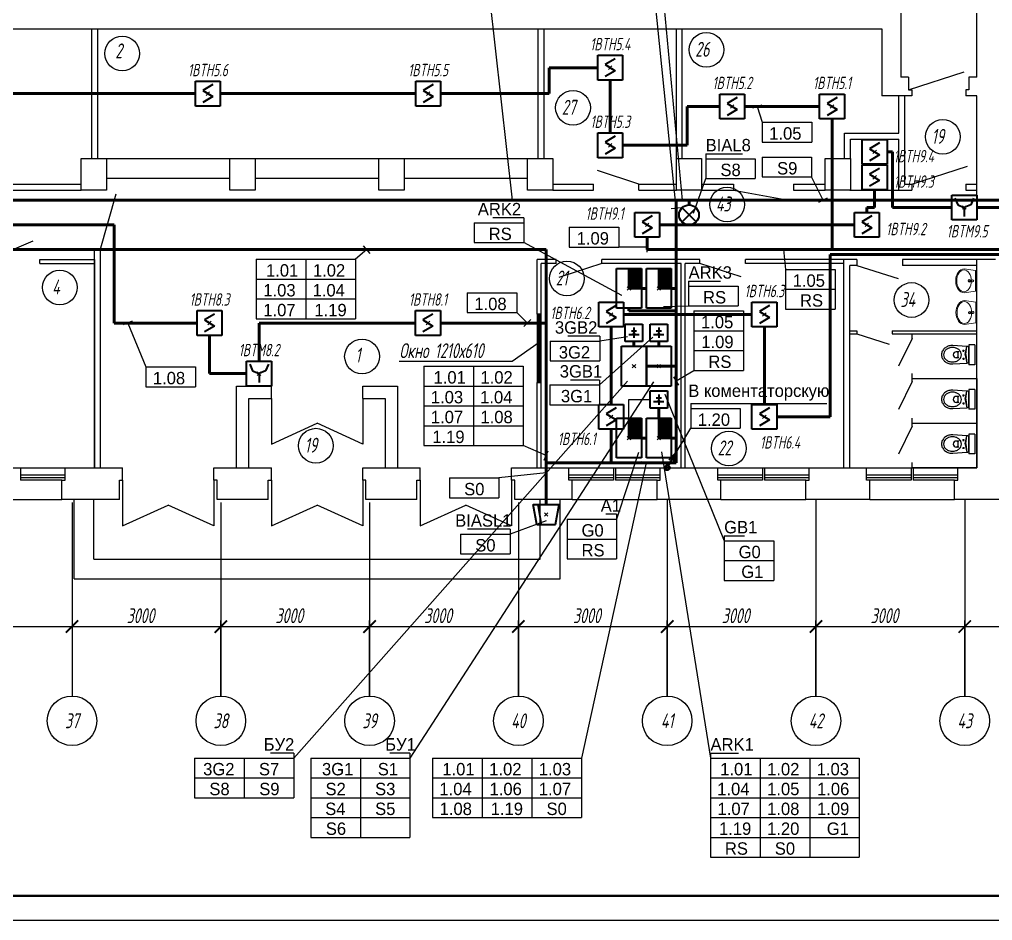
# Model space of a CAD drawing. Extents: x 0 to 1720, y -2086 to 3873.
# Drawn here: x 1050.8 to 1247, y 0 to 181.7 of the extents above; entities that cross this region are included whole.
import ezdxf
from ezdxf.enums import TextEntityAlignment as Align

# ---------------------------------------------------------------- set-up
doc = ezdxf.new("R2010")
doc.units = 0
doc.layers.add('EL_DEVICE', color=1, linetype='Continuous', lineweight=40)
doc.layers.add('EL_KABLE', color=9, linetype='Continuous', lineweight=60)
for name, color, linetype in [('EL_DEVICE_NAME', 7, 'Continuous'), ('FORMAT', 134, 'Continuous'), ('OSI', 5, 'Continuous'), ('PLAN', 2, 'Continuous'), ('SYS_PIN', 7, 'Continuous')]:
    doc.layers.add(name, color=color, linetype=linetype)
doc.styles.add('R2_5', font='romant.shx', dxfattribs={"width": 0.65, "oblique": 12, "height": 2.5})

# ---------------------------------------------------------------- blocks, each defined once
blk = doc.blocks.new('раковина')
at = {"lineweight": 0}
for p, q in [((471040, 84579), (471009, 84347)), ((471459, 84579), (471040, 84579)), ((471040, 84578), (471040, 84578)), ((471489, 84347), (471459, 84579)), ((471459, 84578), (471459, 84578)), ((471029, 84347), (471034, 84376)), ((471034, 84376), (471046, 84404)), ((471046, 84404), (471067, 84429)), ((471067, 84429), (471094, 84451)), ((471094, 84451), (471127, 84470)), ((471127, 84470), (471165, 84483)), ((471165, 84483), (471207, 84492)), ((471207, 84492), (471250, 84495)), ((471231, 84521), (471231, 84525)), ((471233, 84489), (471231, 84521)), ((471236, 84481), (471241, 84439)), ((471239, 84502), (471261, 84502)), ((471239, 84502), (471261, 84502)), ((471239, 84490), (471239, 84502)), ((471250, 84495), (471293, 84492)), ((471259, 84439), (471264, 84481)), ((471261, 84502), (471261, 84490)), ((471267, 84489), (471269, 84521)), ((471269, 84521), (471269, 84525)), ((471293, 84492), (471334, 84483)), ((471334, 84483), (471372, 84470)), ((471372, 84470), (471405, 84451)), ((471405, 84451), (471433, 84429)), ((471433, 84429), (471453, 84404)), ((471453, 84404), (471466, 84376)), ((471466, 84376), (471469, 84347)), ((471009, 84347), (471014, 84314)), ((471014, 84314), (471028, 84283)), ((471028, 84283), (471050, 84253)), ((471034, 84318), (471029, 84347)), ((471046, 84291), (471034, 84318)), ((471067, 84265), (471046, 84291)), ((471050, 84253), (471080, 84228)), ((471094, 84243), (471067, 84265)), ((471080, 84228), (471116, 84207)), ((471127, 84225), (471094, 84243)), ((471116, 84207), (471158, 84191)), ((471165, 84211), (471127, 84225)), ((471158, 84191), (471203, 84182)), ((471207, 84203), (471165, 84211)), ((471203, 84182), (471250, 84179)), ((471250, 84200), (471207, 84203)), ((471293, 84203), (471250, 84200)), ((471250, 84179), (471297, 84182)), ((471334, 84211), (471293, 84203)), ((471297, 84182), (471342, 84191)), ((471372, 84225), (471334, 84211)), ((471342, 84191), (471383, 84207)), ((471405, 84243), (471372, 84225)), ((471383, 84207), (471420, 84228)), ((471433, 84265), (471405, 84243)), ((471420, 84228), (471449, 84253)), ((471453, 84291), (471433, 84265)), ((471449, 84253), (471472, 84283)), ((471466, 84318), (471453, 84291)), ((471469, 84347), (471466, 84318)), ((471472, 84283), (471485, 84314)), ((471485, 84314), (471489, 84347))]:
    blk.add_line(p, q, dxfattribs=at)
for centre, radius, start, end in [((471250, 84452), 24, 0, 180), ((471250, 84452), 24, 180, 0), ((471250, 84522), 20, 339.2856, 200.7144), ((471250, 84522), 19.2, 7.8374, 171.8967), ((471250, 84491), 16.9, 185.1696, 354.8304), ((471250, 84490), 16.9, 185.1696, 354.8304), ((471250, 84490), 10.9, 180, 0), ((471250, 84440), 8.95, 187.1389, 352.8611)]:
    blk.add_arc(centre, radius, start, end, dxfattribs=at)
blk = doc.blocks.new('PS_ARK_DEVICE')
at = {"layer": 'EL_DEVICE'}
for p, q in [((-4, 5), (4, 5)), ((-4, 0), (-4, 5)), ((4, 5), (4, 0)), ((0, 2.5), (0, 0)), ((0, 2.5), (4, 2.5)), ((4, 0), (-4, 0))]:
    blk.add_line(p, q, dxfattribs=at)
blk.add_lwpolyline([(0, 1.25, 2.5, 2.5, 0), (4, 1.25, 0, 0, 0)], format="xyseb", dxfattribs=at)
blk = doc.blocks.new('CONNECTOR_SQUARE')
at = {"layer": 'SYS_PIN'}
for p, q in [((-0.35, 0.35), (0.35, -0.35)), ((0.35, 0.35), (-0.35, -0.35))]:
    blk.add_line(p, q, dxfattribs=at)
blk = doc.blocks.new('_ArchTick')
at = {"const_width": 0.15}
blk.add_lwpolyline([(-0.5, -0.5), (0.5, 0.5)], dxfattribs=at)
blk = doc.blocks.new('PS_DAT_SMOKE')
at = {"layer": 'EL_DEVICE'}
for p, q in [((-2.5, 2.5), (2.5, 2.5)), ((-2.5, -2.5), (-2.5, 2.5)), ((2.5, 2.5), (2.5, -2.5)), ((1.01, 1.81), (-1.01, 0.61)), ((-1.01, 0.61), (1.01, -0.61)), ((1.01, -0.61), (-1.01, -1.81)), ((2.5, -2.5), (-2.5, -2.5))]:
    blk.add_line(p, q, dxfattribs=at)
blk = doc.blocks.new('PS_DAT_HAND')
at = {"layer": 'EL_DEVICE'}
for p, q in [((-2.5, 2.5), (2.5, 2.5)), ((-2.5, -2.5), (-2.5, 2.5)), ((2.5, 2.5), (2.5, -2.5)), ((-1.88, 1.88), (-1.33, 0.55)), ((-1.33, 0.55), (0, 0)), ((1.33, 0.55), (0, 0)), ((0, 0), (0, -1.81)), ((1.88, 1.88), (1.33, 0.55)), ((2.5, -2.5), (-2.5, -2.5))]:
    blk.add_line(p, q, dxfattribs=at)
blk = doc.blocks.new('PS_GB')
at = {"layer": 'EL_DEVICE'}
for p, q in [((-1.75, 1.75), (1.75, 1.75)), ((-1.75, -1.75), (-1.75, 1.75)), ((-0.525, 0.35), (0.525, 0.35)), ((0, 1.05), (0, 0.35)), ((1.75, 1.75), (1.75, -1.75)), ((1.75, -1.75), (-1.75, -1.75)), ((-1.05, -0.35), (1.05, -0.35)), ((0, -0.35), (0, -1.05))]:
    blk.add_line(p, q, dxfattribs=at)
blk = doc.blocks.new('PS_BIASL')
at = {"layer": 'EL_DEVICE'}
for p, q in [((-2.59, 2.02), (2.59, 2.02)), ((-1.9, -2.02), (-2.59, 2.02)), ((-0.92, -2.02), (-1.61, 2.02)), ((1.9, -2.02), (2.59, 2.02)), ((-1.9, -2.02), (1.9, -2.02))]:
    blk.add_line(p, q, dxfattribs=at)
blk = doc.blocks.new('EL_CABLE_UP')
at = {"layer": 'EL_DEVICE'}
for p, q in [((0.25, 0.43), (1.75, 3.03)), ((1.75, 3.03), (0.32, 1.55)), ((1.75, 3.03), (1.18, 1.05))]:
    blk.add_line(p, q, dxfattribs=at)
blk.add_circle((0, 0), 0.5, dxfattribs=at)
blk = doc.blocks.new('CONNECTOR_POINT')
at = {"layer": 'SYS_PIN'}
for p, q in [((-0.35, 0.35), (0.35, -0.35)), ((0.35, 0.35), (-0.35, -0.35))]:
    blk.add_line(p, q, dxfattribs=at)
blk = doc.blocks.new('PS_BIAL')
at = {"layer": 'EL_DEVICE'}
for p, q in [((-1.41, 1.41), (1.41, -1.41)), ((1.41, 1.41), (-1.41, -1.41))]:
    blk.add_line(p, q, dxfattribs=at)
blk.add_circle((0, 0), 2, dxfattribs=at)
blk = doc.blocks.new('KIP_AUTOMATION_BOX')
at = {"layer": 'EL_DEVICE'}
for p, q in [((-4, 2.5), (4, 2.5)), ((-4, -2.5), (-4, 2.5)), ((4, 2.5), (4, -2.5)), ((4, -2.5), (-4, -2.5))]:
    blk.add_line(p, q, dxfattribs=at)

msp = doc.modelspace()

# ---------------------------------------------------------------- linework, layer by layer
for p, q in [((1184.5, 145.27), (1178.87, 204.63)), ((1150.24, 145.27), (1145.56, 186.62)), ((1183.2, 143.68), (1178.87, 186.62)), ((1200.51, 164.42), (1198.6, 163.82)), ((1199.55, 164.12), (1200.54, 160.94)), ((1200.54, 160.94), (1210.54, 160.94)), ((1200.54, 160.94), (1200.54, 156.94)), ((1210.54, 160.94), (1210.54, 156.94)), ((1200.54, 156.94), (1210.54, 156.94)), ((1189.16, 154.59), (1189.16, 153.59)), ((1189.16, 154.59), (1196.6, 154.59)), ((1189.16, 153.59), (1199.16, 153.59)), ((1189.16, 153.59), (1189.16, 149.59)), ((1199.16, 153.59), (1199.16, 149.59)), ((1200.52, 153.92), (1210.52, 153.92)), ((1200.52, 153.92), (1200.52, 149.92)), ((1210.52, 153.92), (1210.52, 149.92)), ((1186.7, 142.63), (1189.16, 149.59)), ((1189.16, 149.59), (1199.16, 149.59)), ((1200.52, 149.92), (1210.52, 149.92)), ((1212.86, 145.27), (1210.52, 149.92)), ((1149.25, 145.16), (1151.23, 145.38)), ((1183.5, 145.18), (1185.5, 145.37)), ((1211.97, 144.82), (1213.75, 145.72)), ((1182.21, 143.58), (1184.19, 143.78)), ((1152.5, 141.69), (1146.23, 141.69)), ((1152.5, 141.69), (1152.5, 140.69)), ((1186.7, 142.63), (1186.7, 142.63)), ((1142.5, 140.69), (1152.5, 140.69)), ((1142.5, 140.69), (1142.5, 136.69)), ((1152.5, 140.69), (1152.5, 136.69)), ((1161.66, 139.79), (1171.66, 139.79)), ((1161.66, 139.79), (1161.66, 135.79)), ((1171.66, 139.79), (1171.66, 135.79)), ((1121.49, 134.51), (1120.2, 136.03)), ((1142.5, 136.69), (1152.5, 136.69)), ((1172.27, 126.03), (1152.5, 136.69)), ((1161.66, 135.79), (1171.66, 135.79)), ((1177.35, 135.77), (1171.66, 135.79)), ((1177.35, 134.77), (1177.35, 136.77)), ((1205.83, 135.38), (1203.84, 135.16)), ((1120.84, 135.27), (1118.54, 133.33)), ((1204.83, 135.27), (1205.27, 131.27)), ((1098.54, 133.33), (1118.54, 133.33)), ((1098.54, 133.33), (1098.54, 121.33)), ((1108.54, 133.33), (1108.54, 121.33)), ((1118.54, 133.33), (1118.54, 121.33)), ((1205.27, 131.27), (1215.27, 131.27)), ((1205.27, 131.27), (1205.27, 123.27)), ((1215.27, 131.27), (1215.27, 123.27)), ((1098.54, 129.33), (1118.54, 129.33)), ((1185.72, 128.91), (1185.72, 127.91)), ((1185.72, 128.91), (1192.14, 128.91)), ((1185.72, 127.91), (1195.72, 127.91)), ((1185.72, 127.91), (1185.72, 123.91)), ((1195.72, 127.91), (1195.72, 123.91)), ((1141.09, 126.57), (1151.09, 126.57)), ((1141.09, 126.57), (1141.09, 122.57)), ((1151.09, 126.57), (1151.09, 122.57)), ((1172.27, 126.03), (1172.27, 126.03)), ((1205.27, 127.27), (1215.27, 127.27)), ((1098.54, 125.33), (1118.54, 125.33)), ((1180.67, 123.81), (1185.72, 123.91)), ((1180.67, 123.81), (1180.67, 123.81)), ((1185.72, 123.91), (1195.72, 123.91)), ((1141.09, 122.57), (1151.09, 122.57)), ((1153.21, 120.47), (1151.09, 122.57)), ((1186.79, 122.91), (1196.79, 122.91)), ((1186.79, 122.91), (1186.79, 110.91)), ((1196.79, 122.91), (1196.79, 110.91)), ((1205.27, 123.27), (1215.27, 123.27)), ((1073.54, 120.85), (1071.69, 120.09)), ((1072.62, 120.47), (1076.28, 111.61)), ((1098.54, 121.33), (1118.54, 121.33)), ((1152.51, 119.76), (1153.92, 121.18)), ((1167.81, 117.82), (1161.4, 117.82)), ((1167.81, 117.82), (1167.81, 116.82)), ((1186.79, 118.91), (1196.79, 118.91)), ((1157.81, 116.82), (1167.81, 116.82)), ((1157.81, 116.82), (1157.81, 112.82)), ((1178.48, 117.62), (1167.72, 107.98)), ((1173.42, 117.66), (1167.81, 116.82)), ((1167.81, 116.82), (1167.81, 112.82)), ((1173.42, 117.66), (1173.42, 117.66)), ((1178.48, 117.62), (1178.48, 117.62)), ((1186.79, 114.91), (1196.79, 114.91)), ((1157.81, 112.82), (1167.81, 112.82)), ((1076.28, 111.61), (1086.28, 111.61)), ((1076.28, 111.61), (1076.28, 107.61)), ((1086.28, 111.61), (1086.28, 107.61)), ((1132.33, 111.77), (1152.33, 111.77)), ((1132.33, 111.77), (1132.33, 95.77)), ((1142.33, 111.77), (1142.33, 95.77)), ((1152.33, 111.77), (1152.33, 95.77)), ((1183.2, 108.78), (1186.79, 110.91)), ((1186.79, 110.91), (1196.79, 110.91)), ((1173.41, 108.76), (1106.11, 32.77)), ((1178.67, 108.61), (1129.54, 32.77)), ((1157.72, 107.98), (1167.72, 107.98)), ((1157.72, 107.98), (1157.72, 103.98)), ((1167.72, 108.98), (1161.88, 108.98)), ((1167.72, 108.98), (1167.72, 107.98)), ((1167.72, 107.98), (1167.72, 103.98)), ((1173.41, 108.76), (1173.41, 108.76)), ((1178.67, 108.61), (1178.67, 108.61)), ((1182.69, 109.64), (1183.71, 107.92)), ((1076.28, 107.61), (1086.28, 107.61)), ((1132.33, 107.77), (1152.33, 107.77)), ((1180.94, 106.12), (1192.89, 76.56)), ((1180.94, 106.12), (1180.94, 106.12)), ((1173.7, 101.27), (1173.7, 105.02)), ((1173.7, 105.02), (1177.95, 105.02)), ((1186.14, 104.24), (1186.14, 103.24)), ((1186.14, 104.24), (1213.56, 104.24)), ((1132.33, 103.77), (1152.33, 103.77)), ((1157.72, 103.98), (1167.72, 103.98)), ((1186.14, 103.24), (1196.14, 103.24)), ((1186.14, 103.24), (1186.14, 99.24)), ((1196.14, 103.24), (1196.14, 99.24)), ((1132.33, 99.77), (1152.33, 99.77)), ((1182.4, 93), (1186.14, 99.24)), ((1186.14, 99.24), (1196.14, 99.24)), ((1132.33, 95.77), (1152.33, 95.77)), ((1157, 93.76), (1152.33, 95.77)), ((1156.6, 92.84), (1157.4, 94.68)), ((1175.64, 94.39), (1171.21, 80.91)), ((1175.64, 94.39), (1175.64, 94.39)), ((1180.27, 94.49), (1190.13, 32.77)), ((1180.27, 94.49), (1180.27, 94.49)), ((1177.17, 92.27), (1164.1, 32.77)), ((1178.14, 92.06), (1176.19, 92.49)), ((1182.4, 93), (1182.4, 93)), ((1157.11, 89.25), (1156.89, 91.24)), ((1137.48, 89.23), (1147.48, 89.23)), ((1137.48, 89.23), (1137.48, 85.23)), ((1157, 90.25), (1147.48, 89.23)), ((1147.48, 89.23), (1147.48, 85.23)), ((1137.48, 85.23), (1147.48, 85.23)), ((1156.98, 80.58), (1149.73, 77.91)), ((1156.98, 80.58), (1156.98, 80.58)), ((1161.21, 80.91), (1171.21, 80.91)), ((1161.21, 80.91), (1161.21, 72.91)), ((1171.21, 81.91), (1169.02, 81.91)), ((1171.21, 81.91), (1171.21, 80.91)), ((1171.21, 80.91), (1171.21, 72.91)), ((1149.73, 78.91), (1141.12, 78.91)), ((1149.73, 78.91), (1149.73, 77.91)), ((1139.73, 77.91), (1149.73, 77.91)), ((1139.73, 77.91), (1139.73, 73.91)), ((1149.73, 77.91), (1149.73, 73.91)), ((1161.21, 76.91), (1171.21, 76.91)), ((1192.89, 77.56), (1192.89, 76.56)), ((1192.89, 77.56), (1196.97, 77.56)), ((1192.89, 76.56), (1202.89, 76.56)), ((1192.89, 76.56), (1192.89, 68.56)), ((1202.89, 76.56), (1202.89, 68.56)), ((1139.73, 73.91), (1149.73, 73.91)), ((1161.21, 72.91), (1171.21, 72.91)), ((1192.89, 72.56), (1202.89, 72.56)), ((1192.89, 68.56), (1202.89, 68.56)), ((1106.11, 33.77), (1101.45, 33.77)), ((1106.11, 33.77), (1106.11, 32.77)), ((1129.54, 33.77), (1125.45, 33.77)), ((1129.54, 33.77), (1129.54, 32.77)), ((1190.13, 33.77), (1190.13, 32.77)), ((1190.13, 33.77), (1195.81, 33.77)), ((1086.11, 32.77), (1106.11, 32.77)), ((1086.11, 32.77), (1086.11, 24.77)), ((1096.11, 32.77), (1096.11, 24.77)), ((1106.11, 32.77), (1106.11, 24.77)), ((1109.54, 32.77), (1129.54, 32.77)), ((1109.54, 32.77), (1109.54, 16.77)), ((1119.54, 32.77), (1119.54, 16.77)), ((1129.54, 32.77), (1129.54, 16.77)), ((1134.1, 32.77), (1164.1, 32.77)), ((1134.1, 32.77), (1134.1, 20.77)), ((1144.1, 32.77), (1144.1, 20.77)), ((1154.1, 32.77), (1154.1, 20.77)), ((1164.1, 32.77), (1164.1, 20.77)), ((1190.13, 32.77), (1220.13, 32.77)), ((1190.13, 32.77), (1190.13, 12.77)), ((1200.13, 32.77), (1200.13, 12.77)), ((1210.13, 32.77), (1210.13, 12.77)), ((1220.13, 32.77), (1220.13, 12.77)), ((1086.11, 28.77), (1106.11, 28.77)), ((1109.54, 28.77), (1129.54, 28.77)), ((1134.1, 28.77), (1164.1, 28.77)), ((1190.13, 28.77), (1220.13, 28.77)), ((1086.11, 24.77), (1106.11, 24.77)), ((1109.54, 24.77), (1129.54, 24.77)), ((1134.1, 24.77), (1164.1, 24.77)), ((1190.13, 24.77), (1220.13, 24.77)), ((1109.54, 20.77), (1129.54, 20.77)), ((1134.1, 20.77), (1164.1, 20.77)), ((1190.13, 20.77), (1220.13, 20.77)), ((1109.54, 16.77), (1129.54, 16.77)), ((1190.13, 16.77), (1220.13, 16.77)), ((1190.13, 12.77), (1220.13, 12.77))]:
    msp.add_line(p, q)
at = {"layer": 'EL_KABLE'}
for p, q in [((1167.42, 171.95), (1157.6, 171.95)), ((1157.6, 171.95), (1157.6, 166.72)), ((1169.92, 158.8), (1169.92, 169.45)), ((1086.3, 166.72), (1038.45, 166.72)), ((1130.7, 166.72), (1091.3, 166.72)), ((1157.6, 166.72), (1135.7, 166.72)), ((1192.01, 164.12), (1185.45, 164.12)), ((1185.45, 164.12), (1185.45, 156.3)), ((1212.14, 164.12), (1197.01, 164.12)), ((1214.64, 135.27), (1214.64, 161.62)), ((1185.45, 156.3), (1172.42, 156.3)), ((1225.73, 154.97), (1226.8, 154.97)), ((1226.8, 154.97), (1226.8, 143.77)), ((1223.23, 152.34), (1223.23, 152.47)), ((1223.23, 143.77), (1223.23, 147.34)), ((1183.2, 145.27), (123, 145.27)), ((1183.2, 145.27), (273.65, 145.27)), ((1183.2, 145.27), (424.85, 145.27)), ((1183.2, 145.27), (581.6, 145.27)), ((1183.2, 145.27), (727.1, 145.27)), ((1183.2, 145.27), (877.46, 145.27)), ((1183.2, 145.27), (1030.55, 145.27)), ((1183.2, 111.77), (1183.2, 145.27)), ((1183.2, 111.77), (1183.2, 145.27)), ((1183.2, 111.77), (1183.2, 145.27)), ((1183.2, 111.77), (1183.2, 145.27)), ((1183.2, 111.77), (1183.2, 145.27)), ((1183.2, 111.77), (1183.2, 145.27)), ((1183.2, 111.77), (1183.2, 145.27)), ((1183.2, 111.77), (1183.2, 145.27)), ((1183.2, 145.27), (1331.48, 145.27)), ((1183.2, 111.77), (1183.2, 145.27)), ((1183.2, 145.27), (1185.8, 145.27)), ((1185.8, 145.27), (1185.8, 144.27)), ((1221.65, 142.77), (1221.65, 143.77)), ((1221.65, 143.77), (1223.23, 143.77)), ((1226.8, 143.77), (1238.8, 143.77)), ((1243.8, 143.77), (1279.33, 143.77)), ((1069.92, 140.27), (1038.83, 140.27)), ((1069.92, 120.47), (1069.92, 140.27)), ((1179.85, 140.27), (1219.15, 140.27)), ((1177.35, 135.27), (1177.35, 137.77)), ((1157, 135.27), (159.5, 135.27)), ((1157, 135.27), (337.7, 135.27)), ((1157, 135.27), (344, 135.27)), ((1157, 135.27), (624.45, 135.27)), ((1157, 135.27), (700.6, 135.27)), ((1157, 135.27), (1043.97, 135.27)), ((1157, 92.27), (1157, 135.27)), ((1157, 92.27), (1157, 135.27)), ((1157, 92.27), (1157, 135.27)), ((1157, 92.27), (1157, 135.27)), ((1157, 92.27), (1157, 135.27)), ((1157, 92.27), (1157, 135.27)), ((1183.2, 135.27), (1177.35, 135.27)), ((1183.2, 97.27), (1183.2, 135.27)), ((1183.2, 135.27), (1214.64, 135.27)), ((1183.2, 97.27), (1183.2, 135.27)), ((1183.2, 127.44), (1183.2, 135.27)), ((1183.2, 135.27), (1424.06, 135.27)), ((1214.24, 101.57), (1214.24, 134.27)), ((1214.24, 134.27), (1264.2, 134.27)), ((1176.2, 127.44), (1177.2, 127.44)), ((1182.2, 127.44), (1183.2, 127.44)), ((1172.6, 122.17), (1198.5, 122.17)), ((1173.7, 122.91), (1173.7, 123.44)), ((1183.2, 122.91), (1173.7, 122.91)), ((1183.2, 97.27), (1183.2, 122.91)), ((1086.62, 120.47), (1069.92, 120.47)), ((1130.67, 120.47), (1099.1, 120.47)), ((1099.1, 120.47), (1099.1, 112.77)), ((1157, 120.47), (1135.67, 120.47)), ((1157, 92.27), (1157, 120.47)), ((1089.12, 110.27), (1089.12, 117.97)), ((1170.1, 104.07), (1170.1, 119.67)), ((1201, 119.67), (1201, 104.07)), ((1174.7, 115.77), (1174.7, 116.77)), ((1179.7, 115.77), (1179.7, 116.77)), ((1096.6, 110.27), (1089.12, 110.27)), ((1177.2, 111.77), (1183.2, 111.77)), ((1177.2, 111.77), (1183.2, 111.77)), ((1177.2, 111.77), (1183.2, 111.77)), ((1182.2, 111.77), (1183.2, 111.77)), ((1182.2, 111.77), (1183.2, 111.77)), ((1182.2, 111.77), (1183.2, 111.77)), ((1182.2, 111.77), (1183.2, 111.77)), ((1182.2, 111.77), (1183.2, 111.77)), ((1182.2, 111.77), (1183.2, 111.77)), ((1179.7, 101.27), (1179.7, 103.27)), ((1203.5, 101.57), (1214.24, 101.57)), ((1170.1, 92.27), (1170.1, 99.07)), ((1176.2, 97.27), (1177.2, 97.27)), ((1182.2, 97.27), (1183.2, 97.27)), ((1182.2, 97.27), (1183.2, 97.27)), ((1182.2, 97.27), (1183.2, 97.27)), ((1182.2, 97.27), (1183.2, 97.27)), ((1182.2, 97.27), (1183.2, 97.27)), ((1182.2, 97.27), (1183.2, 97.27)), ((1182.2, 97.27), (1183.2, 97.27)), ((1182.2, 97.27), (1183.2, 97.27)), ((1182.2, 97.27), (1183.2, 97.27)), ((1182.2, 97.27), (1183.2, 97.27)), ((1182.2, 97.27), (1183.2, 97.27)), ((1182.2, 97.27), (1183.2, 97.27)), ((1182.2, 97.27), (1183.2, 97.27)), ((1183.2, 97.27), (1183.2, 92.27)), ((1183.2, 97.27), (1183.2, 92.27)), ((1183.2, 97.27), (1183.2, 92.27)), ((1183.2, 97.27), (1183.2, 92.27)), ((1183.2, 97.27), (1183.2, 92.27)), ((1183.2, 97.27), (1183.2, 92.27)), ((1183.2, 97.27), (1183.2, 92.27)), ((1183.2, 97.27), (1183.2, 92.27)), ((1183.2, 97.27), (1183.2, 92.27)), ((1183.2, 97.27), (1183.2, 92.27)), ((1183.2, 92.27), (1157, 92.27)), ((1183.2, 92.27), (1157, 92.27)), ((1183.2, 92.27), (1157, 92.27)), ((1183.2, 92.27), (1157, 92.27)), ((1183.2, 92.27), (1157, 92.27)), ((1183.2, 92.27), (1157, 92.27)), ((1183.2, 92.27), (1157, 92.27)), ((1157, 92.27), (1157, 83.87)), ((1183.2, 92.27), (1157, 92.27)), ((1183.2, 92.27), (1170.1, 92.27)), ((1183.2, 92.27), (1181.4, 92.27)), ((1181.4, 92.27), (1181.4, 91.77))]:
    msp.add_line(p, q, dxfattribs=at)
at = {"layer": 'FORMAT'}
msp.add_lwpolyline([(0, 297), (1720.39, 297), (1720.39, 0), (0, 0)], close=True, dxfattribs=at)
at = {"layer": 'FORMAT', "lineweight": 50}
msp.add_lwpolyline([(20, 5), (20, 292), (1715.39, 292), (1715.39, 5)], close=True, dxfattribs=at)
at = {"layer": 'OSI'}
for p, q in [((1181.4, 84.87), (1181.4, 45.27)), ((1211.4, 84.87), (1211.4, 45.27)), ((1241.4, 84.87), (1241.4, 45.27)), ((1061.4, 84.25), (1061.4, 58.02)), ((1061.4, 84.25), (1061.4, 58.02)), ((1091.4, 84.25), (1091.4, 58.02)), ((1091.4, 84.25), (1091.4, 58.02)), ((1121.4, 84.25), (1121.4, 58.02)), ((1121.4, 84.25), (1121.4, 58.02)), ((1151.4, 84.25), (1151.4, 58.02)), ((1151.4, 84.25), (1151.4, 58.02)), ((1181.4, 84.25), (1181.4, 58.02)), ((1181.4, 84.25), (1181.4, 58.02)), ((1211.4, 84.25), (1211.4, 58.02)), ((1211.4, 84.25), (1211.4, 58.02)), ((1241.4, 84.25), (1241.4, 58.02)), ((1241.4, 84.25), (1241.4, 58.02)), ((1061.4, 68.87), (1061.4, 45.27)), ((1091.4, 68.87), (1091.4, 45.27)), ((1121.4, 68.87), (1121.4, 45.27)), ((1151.4, 68.87), (1151.4, 45.27)), ((1029.4, 59.27), (1063.4, 59.27)), ((1059.4, 59.27), (1093.4, 59.27)), ((1089.4, 59.27), (1123.4, 59.27)), ((1119.4, 59.27), (1153.4, 59.27)), ((1149.4, 59.27), (1183.4, 59.27)), ((1179.4, 59.27), (1213.4, 59.27)), ((1209.4, 59.27), (1243.4, 59.27)), ((1239.4, 59.27), (1273.4, 59.27))]:
    msp.add_line(p, q, dxfattribs=at)
at = {"layer": 'OSI', "lineweight": 25}
for p, q in [((1091.4, 45.27), (1091.4, 60.52)), ((1091.4, 45.27), (1091.4, 60.52)), ((1121.4, 45.27), (1121.4, 60.52)), ((1121.4, 45.27), (1121.4, 60.52)), ((1151.4, 45.27), (1151.4, 60.52)), ((1151.4, 45.27), (1151.4, 60.52)), ((1181.4, 45.27), (1181.4, 60.52)), ((1181.4, 45.27), (1181.4, 60.52)), ((1211.4, 45.27), (1211.4, 60.52)), ((1211.4, 45.27), (1211.4, 60.52)), ((1241.4, 45.27), (1241.4, 60.52)), ((1241.4, 45.27), (1241.4, 60.52))]:
    msp.add_line(p, q, dxfattribs=at)
for centre in [(1061.4, 40.27), (1091.4, 40.27), (1121.4, 40.27), (1151.4, 40.27), (1181.4, 40.27), (1211.4, 40.27), (1241.4, 40.27)]:
    msp.add_circle(centre, 5, dxfattribs=at)
at = {"layer": 'PLAN'}
for p, q in [((1228.5, 212.11), (1228.5, 179.77)), ((1243.8, 170.07), (1243.8, 212.11)), ((947.6, 179.77), (1224.7, 179.77)), ((1065.4, 153.67), (1065.4, 179.77)), ((1066.6, 153.67), (1066.6, 179.77)), ((1155.4, 153.67), (1155.4, 179.77)), ((1156.6, 153.67), (1156.6, 179.77)), ((1183.25, 153.67), (1183.25, 179.77)), ((1184.45, 153.67), (1184.45, 179.77)), ((1224.7, 179.77), (1224.7, 166.27)), ((1228.5, 179.77), (1228.5, 170.07)), ((1230.05, 167.47), (1241.28, 171.1)), ((1230.05, 167.47), (1241.28, 171.1)), ((1230.05, 170.07), (1228.5, 170.07)), ((1230.05, 170.07), (1230.05, 167.47)), ((1243.8, 170.07), (1242.25, 170.07)), ((1242.25, 170.07), (1242.25, 167.47)), ((1230.05, 167.47), (1230.7, 167.47)), ((1230.7, 167.47), (1230.7, 166.27)), ((1242.25, 167.47), (1241.6, 167.47)), ((1241.6, 167.47), (1241.6, 166.27)), ((1230.7, 166.27), (1224.7, 166.27)), ((1228.1, 158.73), (1228.1, 166.27)), ((1229.3, 148.47), (1229.3, 166.32)), ((1243.8, 166.27), (1241.6, 166.27)), ((1243.8, 145.37), (1243.8, 166.27)), ((1217.15, 158.73), (1228.1, 158.73)), ((1217.15, 153.67), (1217.15, 158.73)), ((1218.35, 157.54), (1228.1, 157.54)), ((1218.35, 153.67), (1218.35, 157.54)), ((1228.1, 147.27), (1228.1, 157.54)), ((1063.25, 147.27), (1063.25, 153.67)), ((1063.25, 153.67), (1068.35, 153.67)), ((1068.35, 153.67), (1068.35, 147.27)), ((1068.35, 153.67), (1153.25, 153.67)), ((1093.25, 147.27), (1093.25, 153.67)), ((1093.25, 153.67), (1098.35, 153.67)), ((1098.35, 153.67), (1098.35, 147.27)), ((1123.25, 147.27), (1123.25, 153.67)), ((1123.25, 153.67), (1128.35, 153.67)), ((1128.35, 153.67), (1128.35, 147.27)), ((1153.25, 147.27), (1153.25, 153.67)), ((1153.25, 153.67), (1158.35, 153.67)), ((1158.35, 153.67), (1158.35, 147.27)), ((1183.25, 147.27), (1183.25, 153.67)), ((1183.25, 153.67), (1188.35, 153.67)), ((1188.35, 153.67), (1188.35, 147.27)), ((1213.25, 147.27), (1213.25, 153.67)), ((1213.25, 153.67), (1218.35, 153.67)), ((1218.35, 153.67), (1218.35, 147.27)), ((1175.65, 148.47), (1167.32, 151.19)), ((1230.7, 148.47), (1241.93, 152.1)), ((1230.7, 148.47), (1241.93, 152.1)), ((1068.35, 149.67), (1093.25, 149.67)), ((1098.35, 149.67), (1123.25, 149.67)), ((1128.35, 149.67), (1153.25, 149.67)), ((1038.35, 148.47), (1063.25, 148.47)), ((1038.35, 147.27), (1063.25, 147.27)), ((1068.35, 147.27), (1063.25, 147.27)), ((1098.35, 147.27), (1093.25, 147.27)), ((1128.35, 147.27), (1123.25, 147.27)), ((1158.35, 147.27), (1153.25, 147.27)), ((1158.35, 148.47), (1166.55, 148.47)), ((1158.35, 147.27), (1166.55, 147.27)), ((1166.55, 147.27), (1166.55, 148.47)), ((1166.55, 147.27), (1166.55, 148.07)), ((1175.65, 148.47), (1183.25, 148.47)), ((1175.65, 147.27), (1175.65, 148.47)), ((1175.65, 147.27), (1175.65, 148.07)), ((1175.65, 147.27), (1183.25, 147.27)), ((1188.35, 147.27), (1183.25, 147.27)), ((1188.35, 148.47), (1194.77, 148.47)), ((1188.35, 147.27), (1194.77, 147.27)), ((1194.77, 148.47), (1194.77, 147.27)), ((1194.77, 148.07), (1194.77, 147.27)), ((1194.77, 147.27), (1205.84, 145.26)), ((1206.87, 148.47), (1213.25, 148.47)), ((1206.87, 148.47), (1206.87, 147.27)), ((1206.87, 148.07), (1206.87, 147.27)), ((1206.87, 147.27), (1213.25, 147.27)), ((1206.87, 147.27), (1213.25, 147.27)), ((1218.35, 147.27), (1213.25, 147.27)), ((1218.22, 147.27), (1228.1, 147.27)), ((1228.1, 147.27), (1230.7, 147.27)), ((1229.3, 148.47), (1230.7, 148.47)), ((1230.7, 148.47), (1230.7, 147.27)), ((1230.7, 148.07), (1230.7, 147.27)), ((1241.6, 148.47), (1243.8, 148.47)), ((1241.6, 148.47), (1241.6, 147.27)), ((1241.6, 148.07), (1241.6, 147.27)), ((1241.6, 147.27), (1243.8, 147.27)), ((1241.6, 147.27), (1243.8, 147.27)), ((1067.1, 135.17), (1070.31, 146.49)), ((1247.6, 145.37), (1243.8, 145.37)), ((1044.8, 133.27), (1053.58, 137.03)), ((1065.9, 133.27), (1065.9, 135.17)), ((1067.1, 135.17), (1065.9, 135.17)), ((1067.1, 135.17), (1067.1, 91.27)), ((1054.9, 133.27), (1065.9, 133.27)), ((1054.9, 132.47), (1054.9, 133.27)), ((1054.9, 132.47), (1065.9, 132.47)), ((1065.9, 91.27), (1065.9, 133.27)), ((1065.9, 133.27), (1065.9, 91.27)), ((1067.1, 133.27), (1067.1, 123.27)), ((1155.2, 122.25), (1155.2, 133.27)), ((1159, 133.27), (1155.2, 133.27)), ((1159, 132.47), (1156, 132.47)), ((1156, 122.25), (1156, 132.47)), ((1159, 132.47), (1159, 133.27)), ((1168.2, 132.47), (1159.54, 129.64)), ((1187.63, 133.27), (1168.2, 133.27)), ((1168.2, 132.47), (1168.2, 133.27)), ((1184.2, 132.47), (1168.2, 132.47)), ((1188, 133.27), (1184.2, 133.27)), ((1184.2, 91.27), (1184.2, 132.47)), ((1185, 91.27), (1185, 132.47)), ((1188, 132.47), (1185, 132.47)), ((1187.63, 132.47), (1185, 132.47)), ((1188, 132.47), (1188, 133.27)), ((1196.33, 129.76), (1188, 132.47)), ((1217, 133.27), (1197.2, 133.27)), ((1197.2, 132.47), (1197.2, 133.27)), ((1217, 132.47), (1197.2, 132.47)), ((1217, 91.27), (1217, 133.27)), ((1219.63, 133.27), (1217, 133.27)), ((1218.2, 91.27), (1218.2, 132.07)), ((1219.63, 132.07), (1218.2, 132.07)), ((1219.63, 133.27), (1219.63, 132.07)), ((1219.63, 132.07), (1227.97, 129.45)), ((1243.8, 133.27), (1228.83, 133.27)), ((1228.83, 133.27), (1228.83, 132.07)), ((1243.8, 132.07), (1228.83, 132.07)), ((1243.8, 91.27), (1243.8, 133.27)), ((1247.6, 133.27), (1243.8, 133.27)), ((1156, 122.25), (1155.2, 122.25)), ((1155.2, 122.25), (1155.2, 108.45)), ((1155.46, 122.25), (1155.46, 108.45)), ((1155.6, 122.25), (1155.6, 108.45)), ((1155.77, 122.25), (1155.77, 108.45)), ((1156, 108.45), (1156, 122.25)), ((1218.2, 118.92), (1219.63, 118.92)), ((1218.2, 118.27), (1219.63, 118.27)), ((1219.63, 118.92), (1219.63, 118.27)), ((1219.63, 118.27), (1226.15, 116.22)), ((1226.73, 118.92), (1226.73, 118.27)), ((1226.73, 118.92), (1243.76, 118.92)), ((1226.73, 118.27), (1243.8, 118.27)), ((1230.82, 117.37), (1230.82, 118.27)), ((1150.12, 112.78), (1155.6, 116.61)), ((1230.82, 117.37), (1228.03, 111.76)), ((1241.84, 115.75), (1238.97, 115.92)), ((1242.23, 116.07), (1242.23, 112.07)), ((1242.23, 116.07), (1242.23, 112.07)), ((1243.43, 116.07), (1242.23, 116.07)), ((1243.43, 116.07), (1242.23, 116.07)), ((1243.43, 116.07), (1243.43, 112.07)), ((1239.78, 114.67), (1239.68, 114.67)), ((1240.13, 114.67), (1239.78, 114.67)), ((1240.08, 113.77), (1240.08, 114.37)), ((1241.33, 114.87), (1240.93, 114.87)), ((1241.13, 114.67), (1241.13, 115.07)), ((1241.49, 114.14), (1241.82, 115.73)), ((1241.49, 114), (1241.83, 112.4)), ((1241.63, 114.1), (1241.82, 115.73)), ((1241.63, 114.05), (1241.82, 112.41)), ((1242.04, 115.73), (1241.84, 115.75)), ((1242.23, 112.61), (1242.23, 115.53)), ((1127.35, 112.78), (1150.12, 112.78)), ((1238.97, 112.23), (1241.84, 112.4)), ((1239.78, 113.47), (1239.68, 113.47)), ((1240.13, 113.47), (1239.78, 113.47)), ((1241.33, 113.27), (1240.93, 113.27)), ((1241.13, 113.47), (1241.13, 113.07)), ((1241.84, 112.4), (1242.04, 112.41)), ((1243.43, 112.07), (1242.23, 112.07)), ((1243.43, 112.07), (1242.23, 112.07)), ((1230.82, 108.67), (1230.82, 110.27)), ((1155.2, 91.27), (1155.2, 108.45)), ((1155.2, 108.45), (1156, 108.45)), ((1156, 91.27), (1156, 108.45)), ((1156, 107.8), (1156, 108.45)), ((1230.82, 108.67), (1228.03, 103.06)), ((1230.82, 109.27), (1243.8, 109.27)), ((1243.8, 109.27), (1243.8, 91.27)), ((1094.55, 91.27), (1094.55, 107.77)), ((1094.55, 107.77), (1101.6, 107.77)), ((1101.6, 105.27), (1101.6, 107.77)), ((1120, 107.77), (1127.05, 107.77)), ((1120, 105.27), (1120, 107.77)), ((1127.05, 107.77), (1127.05, 91.27)), ((1241.84, 106.75), (1238.97, 106.92)), ((1241.13, 105.67), (1241.13, 106.07)), ((1241.49, 105.14), (1241.82, 106.73)), ((1241.63, 105.1), (1241.82, 106.73)), ((1242.04, 106.73), (1241.84, 106.75)), ((1242.23, 107.07), (1242.23, 103.07)), ((1242.23, 107.07), (1242.23, 103.07)), ((1243.43, 107.07), (1242.23, 107.07)), ((1243.43, 107.07), (1242.23, 107.07)), ((1242.23, 103.61), (1242.23, 106.53)), ((1243.43, 107.07), (1243.43, 103.07)), ((1097.05, 91.27), (1097.05, 105.27)), ((1097.05, 105.27), (1101.6, 105.27)), ((1101.6, 105.27), (1101.6, 96.07)), ((1120, 105.27), (1124.55, 105.27)), ((1120, 105.27), (1120, 96.07)), ((1124.55, 105.27), (1124.55, 91.27)), ((1239.78, 105.67), (1239.68, 105.67)), ((1239.78, 104.47), (1239.68, 104.47)), ((1240.13, 105.67), (1239.78, 105.67)), ((1240.13, 104.47), (1239.78, 104.47)), ((1240.08, 104.77), (1240.08, 105.37)), ((1241.33, 105.87), (1240.93, 105.87)), ((1241.33, 104.27), (1240.93, 104.27)), ((1241.13, 104.47), (1241.13, 104.07)), ((1241.49, 105), (1241.83, 103.4)), ((1241.63, 105.05), (1241.82, 103.41)), ((1238.97, 103.23), (1241.84, 103.4)), ((1241.84, 103.4), (1242.04, 103.41)), ((1243.43, 103.07), (1242.23, 103.07)), ((1243.43, 103.07), (1242.23, 103.07)), ((1101.6, 96.07), (1110.8, 100.27)), ((1120, 96.07), (1110.8, 100.27)), ((1230.82, 99.67), (1230.82, 101.27)), ((1230.82, 100.27), (1243.8, 100.27)), ((1230.82, 99.67), (1228.03, 94.06)), ((1241.84, 97.75), (1238.97, 97.92)), ((1239.78, 96.67), (1239.68, 96.67)), ((1240.13, 96.67), (1239.78, 96.67)), ((1240.08, 95.77), (1240.08, 96.37)), ((1241.33, 96.87), (1240.93, 96.87)), ((1241.13, 96.67), (1241.13, 97.07)), ((1241.49, 96.14), (1241.82, 97.73)), ((1241.63, 96.1), (1241.82, 97.73)), ((1242.04, 97.73), (1241.84, 97.75)), ((1242.23, 98.07), (1242.23, 94.07)), ((1242.23, 98.07), (1242.23, 94.07)), ((1243.43, 98.07), (1242.23, 98.07)), ((1243.43, 98.07), (1242.23, 98.07)), ((1242.23, 94.61), (1242.23, 97.53)), ((1243.43, 98.07), (1243.43, 94.07)), ((1238.97, 94.23), (1241.84, 94.4)), ((1239.78, 95.47), (1239.68, 95.47)), ((1240.13, 95.47), (1239.78, 95.47)), ((1241.33, 95.27), (1240.93, 95.27)), ((1241.13, 95.47), (1241.13, 95.07)), ((1241.49, 96), (1241.83, 94.4)), ((1241.63, 96.05), (1241.82, 94.41)), ((1241.84, 94.4), (1242.04, 94.41)), ((1230.82, 91.27), (1230.82, 92.37)), ((1243.43, 94.07), (1242.23, 94.07)), ((1243.43, 94.07), (1242.23, 94.07)), ((1041.6, 91.27), (1060, 91.27)), ((1051, 91.27), (1051, 88.77)), ((1060, 91.27), (1071.6, 91.27)), ((1060, 88.77), (1060, 91.27)), ((1071.6, 88.77), (1071.6, 91.27)), ((1090, 91.27), (1101.6, 91.27)), ((1090, 88.77), (1090, 91.27)), ((1101.6, 88.77), (1101.6, 91.27)), ((1120, 91.27), (1131.6, 91.27)), ((1120, 88.77), (1120, 91.27)), ((1131.6, 88.77), (1131.6, 91.27)), ((1150, 91.27), (1161.6, 91.27)), ((1150, 88.77), (1150, 91.27)), ((1161.6, 88.77), (1161.6, 91.27)), ((1161.6, 91.27), (1180, 91.27)), ((1170.6, 91.27), (1170.6, 88.77)), ((1171, 91.27), (1171, 88.77)), ((1180, 91.27), (1191.6, 91.27)), ((1180, 88.77), (1180, 91.27)), ((1191.6, 88.77), (1191.6, 91.27)), ((1191.6, 91.27), (1210, 91.27)), ((1200.6, 91.27), (1200.6, 88.77)), ((1201, 91.27), (1201, 88.77)), ((1210, 91.27), (1221.6, 91.27)), ((1210, 88.77), (1210, 91.27)), ((1221.6, 88.77), (1221.6, 91.27)), ((1221.6, 91.27), (1240, 91.27)), ((1230.6, 91.27), (1230.6, 88.77)), ((1243.8, 91.27), (1230.82, 91.27)), ((1231, 91.27), (1231, 88.77)), ((1240, 91.27), (1243.8, 91.27)), ((1240, 88.77), (1240, 91.27)), ((1060, 89.77), (1051, 89.77)), ((1060, 89.27), (1051, 89.27)), ((1059.35, 88.77), (1051, 88.77)), ((1059.35, 84.87), (1059.35, 88.77)), ((1059.35, 88.77), (1060, 88.77)), ((1070.95, 84.87), (1070.95, 88.77)), ((1070.95, 88.77), (1071.6, 88.77)), ((1071.6, 88.77), (1071.6, 79.57)), ((1090.65, 88.77), (1090, 88.77)), ((1090, 88.77), (1090, 79.57)), ((1090.65, 84.87), (1090.65, 88.77)), ((1100.95, 84.87), (1100.95, 88.77)), ((1100.95, 88.77), (1101.6, 88.77)), ((1101.6, 88.77), (1101.6, 79.57)), ((1120.65, 88.77), (1120, 88.77)), ((1120, 88.77), (1120, 79.57)), ((1120.65, 84.87), (1120.65, 88.77)), ((1130.95, 84.87), (1130.95, 88.77)), ((1130.95, 88.77), (1131.6, 88.77)), ((1131.6, 88.77), (1131.6, 79.57)), ((1150.65, 88.77), (1150, 88.77)), ((1150, 88.77), (1150, 79.57)), ((1150.65, 84.87), (1150.65, 88.77)), ((1170.6, 89.77), (1161.6, 89.77)), ((1170.6, 89.27), (1161.6, 89.27)), ((1162.25, 88.77), (1161.6, 88.77)), ((1162.25, 84.87), (1162.25, 88.77)), ((1170.6, 88.77), (1162.25, 88.77)), ((1180, 89.77), (1171, 89.77)), ((1180, 89.27), (1171, 89.27)), ((1179.35, 88.77), (1171, 88.77)), ((1179.35, 84.87), (1179.35, 88.77)), ((1179.35, 88.77), (1180, 88.77)), ((1200.6, 89.77), (1191.6, 89.77)), ((1200.6, 89.27), (1191.6, 89.27)), ((1192.25, 88.77), (1191.6, 88.77)), ((1192.25, 84.87), (1192.25, 88.77)), ((1200.6, 88.77), (1192.25, 88.77)), ((1210, 89.77), (1201, 89.77)), ((1210, 89.27), (1201, 89.27)), ((1209.35, 88.77), (1201, 88.77)), ((1209.35, 84.87), (1209.35, 88.77)), ((1209.35, 88.77), (1210, 88.77)), ((1230.6, 89.77), (1221.6, 89.77)), ((1230.6, 89.27), (1221.6, 89.27)), ((1222.25, 88.77), (1221.6, 88.77)), ((1222.25, 84.87), (1222.25, 88.77)), ((1230.6, 88.77), (1222.25, 88.77)), ((1240, 89.77), (1231, 89.77)), ((1240, 89.27), (1231, 89.27)), ((1239.35, 88.77), (1231, 88.77)), ((1239.35, 84.87), (1239.35, 88.77)), ((1239.35, 88.77), (1240, 88.77)), ((1042.25, 84.87), (1059.35, 84.87)), ((1070.95, 84.87), (1059.35, 84.87)), ((1061.8, 68.87), (1061.8, 84.87)), ((1065.8, 72.87), (1065.8, 84.87)), ((1100.95, 84.87), (1090.65, 84.87)), ((1130.95, 84.87), (1120.65, 84.87)), ((1162.25, 84.87), (1150.65, 84.87)), ((1155.8, 72.87), (1155.8, 84.87)), ((1159.8, 68.87), (1159.8, 84.87)), ((1162.25, 84.87), (1179.35, 84.87)), ((1192.25, 84.87), (1179.35, 84.87)), ((1192.25, 84.87), (1209.35, 84.87)), ((1222.25, 84.87), (1209.35, 84.87)), ((1222.25, 84.87), (1239.35, 84.87)), ((1252.25, 84.87), (1239.35, 84.87)), ((1071.6, 79.57), (1080.8, 83.77)), ((1090, 79.57), (1080.8, 83.77)), ((1101.6, 79.57), (1110.8, 83.77)), ((1120, 79.57), (1110.8, 83.77)), ((1131.6, 79.57), (1140.8, 83.77)), ((1150, 79.57), (1140.8, 83.77)), ((1065.8, 72.87), (1155.8, 72.87)), ((1061.8, 68.87), (1159.8, 68.87))]:
    msp.add_line(p, q, dxfattribs=at)
for centre, radius in [((1189.31, 175.56), 3.5), ((1071.52, 174.8), 3.5), ((1162.41, 163.87), 3.5), ((1236.97, 158.01), 3.5), ((1193.48, 144.37), 3.5), ((1161.19, 129.44), 3.5), ((1058.92, 127.64), 3.5), ((1230.67, 125.11), 3.5), ((1119.87, 113.72), 3.5), ((1241.13, 114.87), 0.1), ((1241.13, 113.27), 0.1), ((1241.13, 105.87), 0.1), ((1241.13, 104.27), 0.1), ((1110.56, 95.74), 3.5), ((1193.83, 95.19), 3.5), ((1241.13, 96.87), 0.1), ((1241.13, 95.27), 0.1)]:
    msp.add_circle(centre, radius, dxfattribs=at)
for centre, radius, start, end in [((1238.73, 113.8), 2.1, 110.0471, 131.3785), ((1238.83, 113.54), 2.38, 90, 110.0471), ((1238.83, 113.54), 2.38, 86.5615, 90), ((1238.36, 114.07), 1.64, 154.8176, 180), ((1238.36, 114.07), 1.64, 180, 205.1824), ((1238.59, 113.97), 1.88, 131.3785, 154.8176), ((1238.3, 114.07), 1.18, 152.7879, 180), ((1238.3, 114.07), 1.18, 180, 207.2121), ((1238.6, 113.92), 1.52, 128.8534, 152.7879), ((1238.8, 113.68), 1.83, 108.4524, 128.8534), ((1238.93, 113.3), 2.23, 90, 108.4524), ((1238.93, 113.3), 2.23, 71.5476, 90), ((1239.68, 114.07), 0.6, 90, 270), ((1239.05, 113.68), 1.83, 51.1466, 71.5476), ((1239.78, 114.37), 0.3, 0, 90), ((1240.13, 114.77), 0.1, 270, 0), ((1239.25, 113.92), 1.52, 27.2121, 51.1466), ((1239.55, 114.07), 1.18, 360, 27.2121), ((1239.55, 114.07), 1.18, 332.7879, 0), ((1241.83, 114.07), 0.343, 168.1909, 191.8091), ((1241.83, 114.07), 0.199, 173.1871, 186.8129), ((1241.84, 115.73), 0.0186, 86.5615, 168.1909), ((1242.03, 115.53), 0.2, 360, 86.5615), ((1238.59, 114.18), 1.88, 205.1824, 228.6215), ((1238.6, 114.23), 1.52, 207.2121, 231.1466), ((1238.73, 114.34), 2.1, 228.6215, 249.9529), ((1238.8, 114.47), 1.83, 231.1466, 251.5476), ((1238.83, 114.6), 2.38, 249.9529, 270), ((1238.93, 114.85), 2.23, 251.5476, 270), ((1238.83, 114.6), 2.38, 270, 273.4385), ((1238.93, 114.85), 2.23, 270, 288.4524), ((1239.05, 114.47), 1.83, 288.4524, 308.8534), ((1239.78, 113.77), 0.3, 270, 0), ((1240.13, 113.37), 0.1, 0, 90), ((1239.25, 114.23), 1.52, 308.8534, 332.7879), ((1241.84, 112.42), 0.0186, 191.8091, 273.4385), ((1242.03, 112.61), 0.2, 273.4385, 0), ((1238.59, 104.97), 1.88, 131.3785, 154.8176), ((1238.6, 104.92), 1.52, 128.8534, 152.7879), ((1238.73, 104.8), 2.1, 110.0471, 131.3785), ((1238.8, 104.68), 1.83, 108.4524, 128.8534), ((1238.83, 104.54), 2.38, 90, 110.0471), ((1238.93, 104.3), 2.23, 90, 108.4524), ((1238.83, 104.54), 2.38, 86.5615, 90), ((1238.93, 104.3), 2.23, 71.5476, 90), ((1239.05, 104.68), 1.83, 51.1466, 71.5476), ((1239.25, 104.92), 1.52, 27.2121, 51.1466), ((1241.84, 106.73), 0.0186, 86.5615, 168.1909), ((1242.03, 106.53), 0.2, 360, 86.5615), ((1238.36, 105.07), 1.64, 154.8176, 180), ((1238.36, 105.07), 1.64, 180, 205.1824), ((1238.59, 105.18), 1.88, 205.1824, 228.6215), ((1238.3, 105.07), 1.18, 152.7879, 180), ((1238.3, 105.07), 1.18, 180, 207.2121), ((1238.6, 105.23), 1.52, 207.2121, 231.1466), ((1238.8, 105.47), 1.83, 231.1466, 251.5476), ((1239.68, 105.07), 0.6, 90, 270), ((1239.05, 105.47), 1.83, 288.4524, 308.8534), ((1239.78, 105.37), 0.3, 0, 90), ((1239.78, 104.77), 0.3, 270, 0), ((1240.13, 105.77), 0.1, 270, 0), ((1240.13, 104.37), 0.1, 0, 90), ((1239.25, 105.23), 1.52, 308.8534, 332.7879), ((1239.55, 105.07), 1.18, 360, 27.2121), ((1239.55, 105.07), 1.18, 332.7879, 0), ((1241.83, 105.07), 0.343, 168.1909, 191.8091), ((1241.83, 105.07), 0.199, 173.1871, 186.8129), ((1238.73, 105.34), 2.1, 228.6215, 249.9529), ((1238.83, 105.6), 2.38, 249.9529, 270), ((1238.93, 105.85), 2.23, 251.5476, 270), ((1238.83, 105.6), 2.38, 270, 273.4385), ((1238.93, 105.85), 2.23, 270, 288.4524), ((1241.84, 103.42), 0.0186, 191.8091, 273.4385), ((1242.03, 103.61), 0.2, 273.4385, 0), ((1238.36, 96.07), 1.64, 154.8176, 180), ((1238.59, 95.97), 1.88, 131.3785, 154.8176), ((1238.3, 96.07), 1.18, 152.7879, 180), ((1238.6, 95.92), 1.52, 128.8534, 152.7879), ((1238.73, 95.8), 2.1, 110.0471, 131.3785), ((1238.8, 95.68), 1.83, 108.4524, 128.8534), ((1238.83, 95.54), 2.38, 90, 110.0471), ((1238.93, 95.3), 2.23, 90, 108.4524), ((1238.83, 95.54), 2.38, 86.5615, 90), ((1238.93, 95.3), 2.23, 71.5476, 90), ((1239.68, 96.07), 0.6, 90, 270), ((1239.05, 95.68), 1.83, 51.1466, 71.5476), ((1239.78, 96.37), 0.3, 0, 90), ((1240.13, 96.77), 0.1, 270, 0), ((1239.25, 95.92), 1.52, 27.2121, 51.1466), ((1239.55, 96.07), 1.18, 360, 27.2121), ((1241.83, 96.07), 0.343, 168.1909, 191.8091), ((1241.84, 97.73), 0.0186, 86.5615, 168.1909), ((1242.03, 97.53), 0.2, 360, 86.5615), ((1238.36, 96.07), 1.64, 180, 205.1824), ((1238.59, 96.18), 1.88, 205.1824, 228.6215), ((1238.3, 96.07), 1.18, 180, 207.2121), ((1238.6, 96.23), 1.52, 207.2121, 231.1466), ((1238.73, 96.34), 2.1, 228.6215, 249.9529), ((1238.8, 96.47), 1.83, 231.1466, 251.5476), ((1238.83, 96.6), 2.38, 249.9529, 270), ((1238.93, 96.85), 2.23, 251.5476, 270), ((1238.83, 96.6), 2.38, 270, 273.4385), ((1238.93, 96.85), 2.23, 270, 288.4524), ((1239.05, 96.47), 1.83, 288.4524, 308.8534), ((1239.78, 95.77), 0.3, 270, 0), ((1240.13, 95.37), 0.1, 0, 90), ((1239.25, 96.23), 1.52, 308.8534, 332.7879), ((1239.55, 96.07), 1.18, 332.7879, 0), ((1241.83, 96.07), 0.199, 173.1871, 186.8129), ((1241.84, 94.42), 0.0186, 191.8091, 273.4385), ((1242.03, 94.61), 0.2, 273.4385, 0)]:
    msp.add_arc(centre, radius, start, end, dxfattribs=at)

# ---------------------------------------------------------------- block references
for name, p in [('PS_DAT_SMOKE', (1169.92, 171.95)), ('CONNECTOR_SQUARE', (1169.92, 171.95)), ('PS_DAT_SMOKE', (1088.8, 166.72)), ('PS_DAT_SMOKE', (1133.2, 166.72)), ('CONNECTOR_SQUARE', (1088.8, 166.72)), ('CONNECTOR_SQUARE', (1133.2, 166.72)), ('PS_DAT_SMOKE', (1194.51, 164.12)), ('PS_DAT_SMOKE', (1214.64, 164.12)), ('CONNECTOR_SQUARE', (1194.51, 164.12)), ('CONNECTOR_SQUARE', (1214.64, 164.12)), ('PS_DAT_SMOKE', (1169.92, 156.3)), ('PS_DAT_SMOKE', (1223.23, 154.97)), ('CONNECTOR_SQUARE', (1169.92, 156.3)), ('CONNECTOR_SQUARE', (1223.23, 154.97)), ('PS_DAT_SMOKE', (1223.23, 149.84)), ('CONNECTOR_SQUARE', (1223.23, 149.84)), ('PS_DAT_HAND', (1241.3, 143.77)), ('PS_BIAL', (1185.8, 142.27)), ('CONNECTOR_SQUARE', (1241.3, 143.77)), ('PS_DAT_SMOKE', (1177.35, 140.27)), ('CONNECTOR_SQUARE', (1185.8, 142.27)), ('PS_DAT_SMOKE', (1221.65, 140.27)), ('CONNECTOR_SQUARE', (1177.35, 140.27)), ('CONNECTOR_SQUARE', (1221.65, 140.27)), ('CONNECTOR_SQUARE', (1173.7, 127.44)), ('CONNECTOR_SQUARE', (1179.7, 127.44)), ('PS_DAT_SMOKE', (1170.1, 122.17)), ('PS_DAT_SMOKE', (1201, 122.17)), ('PS_DAT_SMOKE', (1089.12, 120.47)), ('PS_DAT_SMOKE', (1133.17, 120.47)), ('CONNECTOR_SQUARE', (1170.1, 122.17)), ('CONNECTOR_SQUARE', (1201, 122.17)), ('CONNECTOR_SQUARE', (1089.12, 120.47)), ('CONNECTOR_SQUARE', (1133.17, 120.47)), ('PS_GB', (1174.7, 118.52)), ('PS_GB', (1179.7, 118.52)), ('CONNECTOR_SQUARE', (1174.7, 118.52)), ('CONNECTOR_SQUARE', (1179.7, 118.52)), ('PS_DAT_HAND', (1099.1, 110.27)), ('CONNECTOR_SQUARE', (1174.7, 111.77)), ('CONNECTOR_SQUARE', (1179.7, 111.77)), ('CONNECTOR_SQUARE', (1099.1, 110.27)), ('PS_GB', (1179.7, 105.02)), ('PS_DAT_SMOKE', (1170.1, 101.57)), ('CONNECTOR_SQUARE', (1179.7, 105.02)), ('PS_DAT_SMOKE', (1201, 101.57)), ('CONNECTOR_SQUARE', (1170.1, 101.57)), ('CONNECTOR_SQUARE', (1201, 101.57)), ('CONNECTOR_SQUARE', (1173.7, 97.27)), ('CONNECTOR_SQUARE', (1179.7, 97.27)), ('EL_CABLE_UP', (1181.4, 91.27)), ('CONNECTOR_POINT', (1181.4, 91.27)), ('PS_BIASL', (1157, 81.85)), ('CONNECTOR_SQUARE', (1157, 81.85))]:
    msp.add_blockref(name, p)
at = {"rotation": 90}
for name, p in [('PS_ARK_DEVICE', (1176.2, 127.44)), ('PS_ARK_DEVICE', (1182.2, 127.44)), ('KIP_AUTOMATION_BOX', (1174.7, 111.77)), ('KIP_AUTOMATION_BOX', (1179.7, 111.77)), ('PS_ARK_DEVICE', (1176.2, 97.27)), ('PS_ARK_DEVICE', (1182.2, 97.27))]:
    msp.add_blockref(name, p, dxfattribs=at)
at = {"layer": 'OSI', "xscale": 2.5, "yscale": 2.5, "zscale": 2.5}
for p in [(1061.4, 59.27), (1091.4, 59.27), (1121.4, 59.27), (1151.4, 59.27), (1181.4, 59.27), (1211.4, 59.27), (1241.4, 59.27)]:
    msp.add_blockref('_ArchTick', p, dxfattribs=at)
at = {"layer": 'OSI', "xscale": 2.5, "yscale": 2.5, "zscale": 2.5, "rotation": 180}
for p in [(1061.4, 59.27), (1091.4, 59.27), (1121.4, 59.27), (1151.4, 59.27), (1181.4, 59.27), (1211.4, 59.27), (1241.4, 59.27)]:
    msp.add_blockref('_ArchTick', p, dxfattribs=at)
at = {"layer": 'PLAN', "xscale": 0.01, "yscale": 0.01, "zscale": 0.01, "rotation": 270}
for p in [(397.78, 4841.47), (397.84, 4835.07)]:
    msp.add_blockref('раковина', p, dxfattribs=at)

# ---------------------------------------------------------------- texts
for s, p in [('1.05', (1201.97, 157.44)), ('BIAL8', (1189.16, 155.09)), ('S8', (1192.14, 150.09)), ('S9', (1203.56, 150.42)), ('ARK2', (1143.22, 142.19)), ('RS', (1145.42, 137.19)), ('1.09', (1163.15, 136.29)), ('1.01', (1100.51, 129.83)), ('1.02', (1109.97, 129.83)), ('ARK3', (1185.72, 129.41)), ('1.05', (1206.7, 127.77)), ('1.03', (1099.97, 125.83)), ('1.04', (1109.91, 125.83)), ('1.08', (1142.52, 123.07)), ('RS', (1188.64, 124.41)), ('RS', (1208.18, 123.77)), ('1.07', (1099.97, 121.83)), ('1.19', (1110.27, 121.83)), ('1.05', (1188.22, 119.41)), ('3GB2', (1158.77, 118.32)), ('1.09', (1188.28, 115.41)), ('3G2', (1159.54, 113.32)), ('RS', (1189.71, 111.41)), ('3GB1', (1159.74, 109.48)), ('1.08', (1077.7, 108.11)), ('1.01', (1134.29, 108.27)), ('1.02', (1143.75, 108.27)), ('В коментаторскую', (1185.66, 105.57)), ('1.03', (1133.75, 104.27)), ('1.04', (1143.69, 104.27)), ('3G1', (1159.98, 104.48)), ('1.07', (1133.75, 100.27)), ('1.08', (1143.75, 100.27)), ('1.20', (1187.57, 99.74)), ('1.19', (1134.05, 96.27)), ('S0', (1140.46, 85.73)), ('A1', (1168, 82.41)), ('BIASL1', (1138.66, 79.41)), ('GB1', (1192.89, 78.06)), ('G0', (1164.13, 77.41)), ('S0', (1142.7, 74.41)), ('RS', (1164.13, 73.41)), ('G0', (1195.8, 73.06)), ('G1', (1196.34, 69.06)), ('БУ2', (1100.04, 34.27)), ('БУ1', (1124.54, 34.27)), ('ARK1', (1190.13, 34.27)), ('3G2', (1087.84, 29.27)), ('S7', (1099.09, 29.27)), ('3G1', (1111.8, 29.27)), ('S1', (1123.05, 29.27)), ('1.01', (1136.06, 29.27)), ('1.02', (1145.52, 29.27)), ('1.03', (1155.52, 29.27)), ('1.01', (1192.09, 29.27)), ('1.02', (1201.55, 29.27)), ('1.03', (1211.55, 29.27)), ('S8', (1089.09, 25.27)), ('S9', (1099.15, 25.27)), ('S2', (1112.51, 25.27)), ('S3', (1122.51, 25.27)), ('1.04', (1135.47, 25.27)), ('1.06', (1145.58, 25.27)), ('1.07', (1155.52, 25.27)), ('1.04', (1191.49, 25.27)), ('1.05', (1201.55, 25.27)), ('1.06', (1211.61, 25.27)), ('S4', (1112.45, 21.27)), ('S5', (1122.51, 21.27)), ('1.08', (1135.52, 21.27)), ('1.19', (1145.82, 21.27)), ('S0', (1157.07, 21.27)), ('1.07', (1191.55, 21.27)), ('1.08', (1201.55, 21.27)), ('1.09', (1211.61, 21.27)), ('S6', (1112.57, 17.27)), ('1.19', (1191.85, 17.27)), ('1.20', (1201.55, 17.27)), ('G1', (1213.58, 17.27)), ('RS', (1193.04, 13.27)), ('S0', (1203.1, 13.27))]:
    msp.add_text(s, height=2.5).set_placement(p)
at = {"layer": 'EL_DEVICE_NAME', "style": 'R2_5', "oblique": 12, "width": 0.65}
for s, p in [('1BTH5.4', (1169.92, 175.45)), ('1BTH5.6', (1088.8, 170.22)), ('1BTH5.5', (1133.2, 170.22)), ('1BTH5.2', (1194.51, 167.62)), ('1BTH5.1', (1214.64, 167.62)), ('1BTH5.3', (1169.92, 159.8)), ('1BTH9.4', (1231.13, 152.87)), ('1BTH9.3', (1231.13, 147.74)), ('1BTH9.1', (1168.78, 141.29)), ('1BTH9.2', (1229.55, 138.17)), ('1BTM9.5', (1241.89, 137.73)), ('1BTH6.3', (1201, 125.67)), ('1BTH8.3', (1089.12, 123.97)), ('1BTH8.1', (1133.17, 123.97)), ('1BTH6.2', (1161.81, 121.25)), ('1BTM8.2', (1099.1, 113.77)), ('1BTH6.1', (1163.18, 95.86)), ('1BTH6.4', (1204.16, 95.15))]:
    msp.add_text(s, height=2.5, dxfattribs=at).set_placement(p, align=Align.CENTER)
at = {"layer": 'OSI', "style": 'R2_5', "oblique": 12, "width": 0.65}
for p in [(1072.41, 59.96), (1102.41, 59.96), (1132.41, 59.96), (1162.41, 59.96), (1192.41, 59.96), (1222.41, 59.96)]:
    msp.add_text('3000', height=3, dxfattribs=at).set_placement(p)
at = {"layer": 'OSI', "lineweight": 25, "style": 'R2_5', "oblique": 12, "width": 0.65}
for s, p in [('37', (1061.4, 40.27)), ('38', (1091.4, 40.27)), ('39', (1121.4, 40.27)), ('40', (1151.4, 40.27)), ('41', (1181.4, 40.27)), ('42', (1211.4, 40.27)), ('43', (1241.4, 40.27))]:
    msp.add_text(s, height=3, dxfattribs=at).set_placement(p, align=Align.MIDDLE_CENTER)
at = {"layer": 'PLAN', "style": 'R2_5', "oblique": 12, "width": 0.65}
for s, p in [('2', (1070.13, 173.85)), ('26', (1187.06, 174.16)), ('27', (1160.16, 162.47)), ('19', (1234.72, 156.6)), ('43', (1191.23, 142.97)), ('21', (1158.94, 128.04)), ('4', (1057.4, 126.24)), ('34', (1228.43, 123.71)), ('Окно 1210х610', (1127.41, 113.39)), ('1', (1118.54, 112.5)), ('19', (1108.32, 94.34)), ('22', (1191.58, 93.79))]:
    msp.add_text(s, height=3, dxfattribs=at).set_placement(p)

doc.saveas('drawing.dxf')
